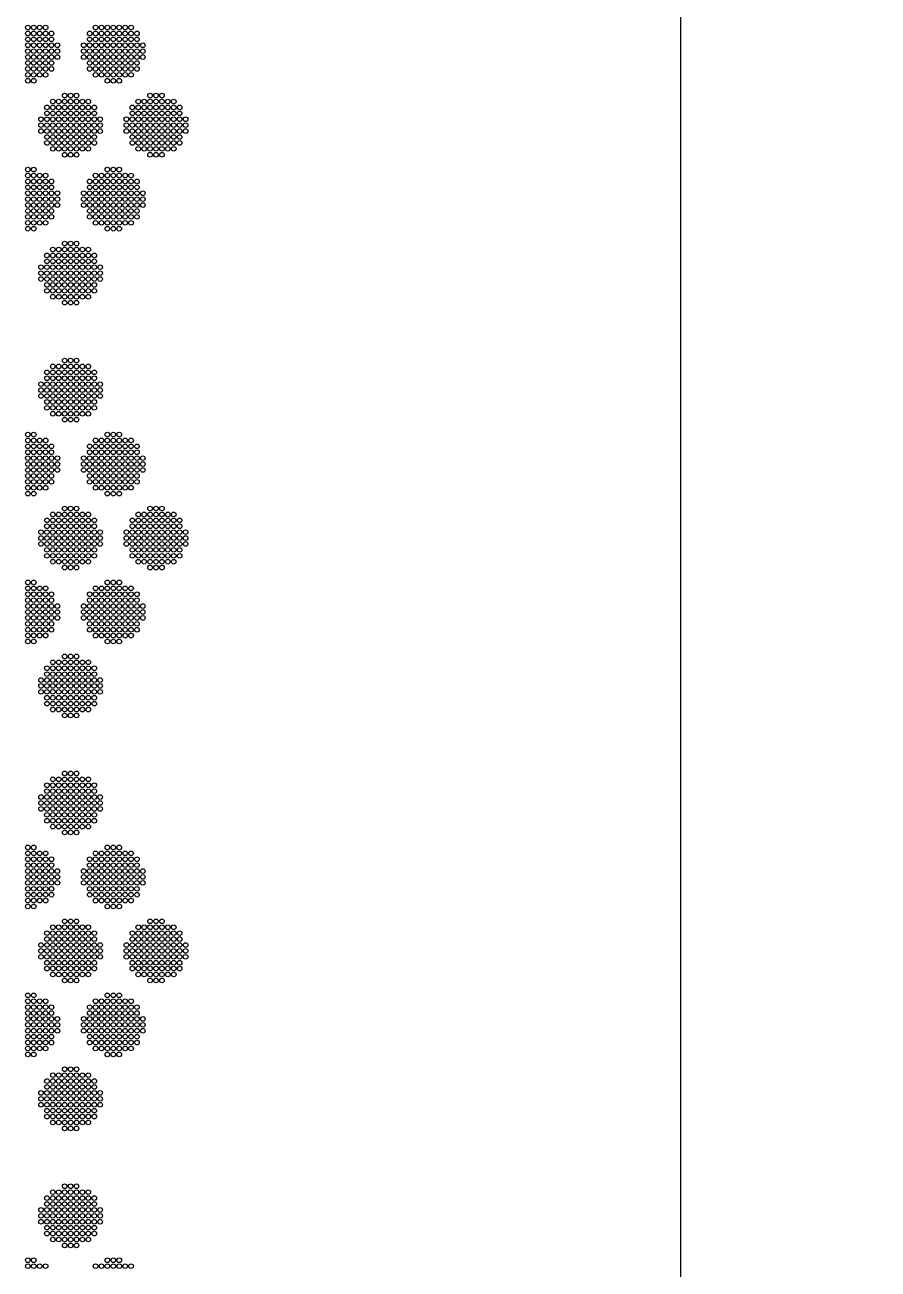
# Model space of a CAD drawing. Extents: x -49 to 54, y -38 to 38.
# Drawn here: x 41.42 to 54.4, y -18.98 to -0.04 of the extents above; entities that cross this region are included whole.
import ezdxf

# ---------------------------------------------------------------- set-up
doc = ezdxf.new("R2010")
doc.units = 0
doc.layers.add('LOWER_ELECTRODE', color=1, linetype='CONTINUOUS')
doc.layers.add('OUTLINE', color=7, linetype='CONTINUOUS')

msp = doc.modelspace()

# ---------------------------------------------------------------- linework, layer by layer
at = {"layer": 'LOWER_ELECTRODE'}
for centre in [(41.464, -0.085), (41.464, -0.175), (41.554, -0.085), (41.554, -0.175), (41.644, -0.085), (41.644, -0.175), (41.734, -0.085), (41.734, -0.175), (41.824, -0.175), (42.404, -0.175), (42.494, -0.085), (42.494, -0.175), (42.584, -0.085), (42.584, -0.175), (42.674, -0.085), (42.674, -0.175), (42.764, -0.085), (42.764, -0.175), (42.854, -0.085), (42.854, -0.175), (42.944, -0.085), (42.944, -0.175), (43.034, -0.085), (43.034, -0.175), (43.124, -0.175), (41.464, -0.265), (41.464, -0.355), (41.554, -0.265), (41.554, -0.355), (41.644, -0.265), (41.644, -0.355), (41.734, -0.265), (41.734, -0.355), (41.824, -0.265), (41.824, -0.355), (41.914, -0.355), (42.314, -0.355), (42.404, -0.265), (42.404, -0.355), (42.494, -0.265), (42.494, -0.355), (42.584, -0.265), (42.584, -0.355), (42.674, -0.265), (42.674, -0.355), (42.764, -0.265), (42.764, -0.355), (42.854, -0.265), (42.854, -0.355), (42.944, -0.265), (42.944, -0.355), (43.034, -0.265), (43.034, -0.355), (43.124, -0.265), (43.124, -0.355), (43.214, -0.355), (41.464, -0.445), (41.464, -0.535), (41.554, -0.445), (41.554, -0.535), (41.644, -0.445), (41.644, -0.535), (41.734, -0.445), (41.734, -0.535), (41.824, -0.445), (41.824, -0.535), (41.914, -0.445), (41.914, -0.535), (42.314, -0.445), (42.314, -0.535), (42.404, -0.445), (42.404, -0.535), (42.494, -0.445), (42.494, -0.535), (42.584, -0.445), (42.584, -0.535), (42.674, -0.445), (42.674, -0.535), (42.764, -0.445), (42.764, -0.535), (42.854, -0.445), (42.854, -0.535), (42.944, -0.445), (42.944, -0.535), (43.034, -0.445), (43.034, -0.535), (43.124, -0.445), (43.124, -0.535), (43.214, -0.445), (43.214, -0.535), (41.464, -0.625), (41.464, -0.715), (41.554, -0.625), (41.554, -0.715), (41.644, -0.625), (41.644, -0.715), (41.734, -0.625), (41.734, -0.715), (41.824, -0.625), (41.824, -0.715), (42.404, -0.625), (42.404, -0.715), (42.494, -0.625), (42.494, -0.715), (42.584, -0.625), (42.584, -0.715), (42.674, -0.625), (42.674, -0.715), (42.764, -0.625), (42.764, -0.715), (42.854, -0.625), (42.854, -0.715), (42.944, -0.625), (42.944, -0.715), (43.034, -0.625), (43.034, -0.715), (43.124, -0.625), (43.124, -0.715), (41.464, -0.805), (41.464, -0.895), (41.554, -0.805), (41.554, -0.895), (41.644, -0.805), (41.734, -0.805), (42.494, -0.805), (42.584, -0.805), (42.674, -0.805), (42.674, -0.895), (42.764, -0.805), (42.764, -0.895), (42.854, -0.805), (42.854, -0.895), (42.944, -0.805), (43.034, -0.805), (42.024, -1.121), (42.114, -1.121), (42.204, -1.121), (43.324, -1.121), (43.414, -1.121), (43.504, -1.121), (41.754, -1.301), (41.844, -1.211), (41.844, -1.301), (41.934, -1.211), (41.934, -1.301), (42.024, -1.211), (42.024, -1.301), (42.114, -1.211), (42.114, -1.301), (42.204, -1.211), (42.204, -1.301), (42.294, -1.211), (42.294, -1.301), (42.384, -1.211), (42.384, -1.301), (42.474, -1.301), (43.054, -1.301), (43.144, -1.211), (43.144, -1.301), (43.234, -1.211), (43.234, -1.301), (43.324, -1.211), (43.324, -1.301), (43.414, -1.211), (43.414, -1.301), (43.504, -1.211), (43.504, -1.301), (43.594, -1.211), (43.594, -1.301), (43.684, -1.211), (43.684, -1.301), (43.774, -1.301), (41.664, -1.481), (41.754, -1.391), (41.754, -1.481), (41.844, -1.391), (41.844, -1.481), (41.934, -1.391), (41.934, -1.481), (42.024, -1.391), (42.024, -1.481), (42.114, -1.391), (42.114, -1.481), (42.204, -1.391), (42.204, -1.481), (42.294, -1.391), (42.294, -1.481), (42.384, -1.391), (42.384, -1.481), (42.474, -1.391), (42.474, -1.481), (42.564, -1.481), (42.964, -1.481), (43.054, -1.391), (43.054, -1.481), (43.144, -1.391), (43.144, -1.481), (43.234, -1.391), (43.234, -1.481), (43.324, -1.391), (43.324, -1.481), (43.414, -1.391), (43.414, -1.481), (43.504, -1.391), (43.504, -1.481), (43.594, -1.391), (43.594, -1.481), (43.684, -1.391), (43.684, -1.481), (43.774, -1.391), (43.774, -1.481), (43.864, -1.481), (41.664, -1.571), (41.664, -1.661), (41.754, -1.571), (41.754, -1.661), (41.844, -1.571), (41.844, -1.661), (41.934, -1.571), (41.934, -1.661), (42.024, -1.571), (42.024, -1.661), (42.114, -1.571), (42.114, -1.661), (42.204, -1.571), (42.204, -1.661), (42.294, -1.571), (42.294, -1.661), (42.384, -1.571), (42.384, -1.661), (42.474, -1.571), (42.474, -1.661), (42.564, -1.571), (42.564, -1.661), (42.964, -1.571), (42.964, -1.661), (43.054, -1.571), (43.054, -1.661), (43.144, -1.571), (43.144, -1.661), (43.234, -1.571), (43.234, -1.661), (43.324, -1.571), (43.324, -1.661), (43.414, -1.571), (43.414, -1.661), (43.504, -1.571), (43.504, -1.661), (43.594, -1.571), (43.594, -1.661), (43.684, -1.571), (43.684, -1.661), (43.774, -1.571), (43.774, -1.661), (43.864, -1.571), (43.864, -1.661), (41.754, -1.751), (41.754, -1.841), (41.844, -1.751), (41.844, -1.841), (41.934, -1.751), (41.934, -1.841), (42.024, -1.751), (42.024, -1.841), (42.114, -1.751), (42.114, -1.841), (42.204, -1.751), (42.204, -1.841), (42.294, -1.751), (42.294, -1.841), (42.384, -1.751), (42.384, -1.841), (42.474, -1.751), (42.474, -1.841), (43.054, -1.751), (43.054, -1.841), (43.144, -1.751), (43.144, -1.841), (43.234, -1.751), (43.234, -1.841), (43.324, -1.751), (43.324, -1.841), (43.414, -1.751), (43.414, -1.841), (43.504, -1.751), (43.504, -1.841), (43.594, -1.751), (43.594, -1.841), (43.684, -1.751), (43.684, -1.841), (43.774, -1.751), (43.774, -1.841), (41.844, -1.931), (41.934, -1.931), (42.024, -1.931), (42.024, -2.021), (42.114, -1.931), (42.114, -2.021), (42.204, -1.931), (42.204, -2.021), (42.294, -1.931), (42.384, -1.931), (43.144, -1.931), (43.234, -1.931), (43.324, -1.931), (43.324, -2.021), (43.414, -1.931), (43.414, -2.021), (43.504, -1.931), (43.504, -2.021), (43.594, -1.931), (43.684, -1.931), (41.464, -2.247), (41.554, -2.247), (42.674, -2.247), (42.764, -2.247), (42.854, -2.247), (41.464, -2.337), (41.464, -2.427), (41.554, -2.337), (41.554, -2.427), (41.644, -2.337), (41.644, -2.427), (41.734, -2.337), (41.734, -2.427), (41.824, -2.427), (42.404, -2.427), (42.494, -2.337), (42.494, -2.427), (42.584, -2.337), (42.584, -2.427), (42.674, -2.337), (42.674, -2.427), (42.764, -2.337), (42.764, -2.427), (42.854, -2.337), (42.854, -2.427), (42.944, -2.337), (42.944, -2.427), (43.034, -2.337), (43.034, -2.427), (43.124, -2.427), (41.464, -2.517), (41.464, -2.607), (41.554, -2.517), (41.554, -2.607), (41.644, -2.517), (41.644, -2.607), (41.734, -2.517), (41.734, -2.607), (41.824, -2.517), (41.824, -2.607), (41.914, -2.607), (42.314, -2.607), (42.404, -2.517), (42.404, -2.607), (42.494, -2.517), (42.494, -2.607), (42.584, -2.517), (42.584, -2.607), (42.674, -2.517), (42.674, -2.607), (42.764, -2.517), (42.764, -2.607), (42.854, -2.517), (42.854, -2.607), (42.944, -2.517), (42.944, -2.607), (43.034, -2.517), (43.034, -2.607), (43.124, -2.517), (43.124, -2.607), (43.214, -2.607), (41.464, -2.697), (41.464, -2.787), (41.554, -2.697), (41.554, -2.787), (41.644, -2.697), (41.644, -2.787), (41.734, -2.697), (41.734, -2.787), (41.824, -2.697), (41.824, -2.787), (41.914, -2.697), (41.914, -2.787), (42.314, -2.697), (42.314, -2.787), (42.404, -2.697), (42.404, -2.787), (42.494, -2.697), (42.494, -2.787), (42.584, -2.697), (42.584, -2.787), (42.674, -2.697), (42.674, -2.787), (42.764, -2.697), (42.764, -2.787), (42.854, -2.697), (42.854, -2.787), (42.944, -2.697), (42.944, -2.787), (43.034, -2.697), (43.034, -2.787), (43.124, -2.697), (43.124, -2.787), (43.214, -2.697), (43.214, -2.787), (41.464, -2.877), (41.464, -2.967), (41.464, -3.057), (41.554, -2.877), (41.554, -2.967), (41.554, -3.057), (41.644, -2.877), (41.644, -2.967), (41.644, -3.057), (41.734, -2.877), (41.734, -2.967), (41.734, -3.057), (41.824, -2.877), (41.824, -2.967), (42.404, -2.877), (42.404, -2.967), (42.494, -2.877), (42.494, -2.967), (42.494, -3.057), (42.584, -2.877), (42.584, -2.967), (42.584, -3.057), (42.674, -2.877), (42.674, -2.967), (42.674, -3.057), (42.764, -2.877), (42.764, -2.967), (42.764, -3.057), (42.854, -2.877), (42.854, -2.967), (42.854, -3.057), (42.944, -2.877), (42.944, -2.967), (42.944, -3.057), (43.034, -2.877), (43.034, -2.967), (43.034, -3.057), (43.124, -2.877), (43.124, -2.967), (41.464, -3.147), (41.554, -3.147), (42.674, -3.147), (42.764, -3.147), (42.854, -3.147), (42.024, -3.373), (42.114, -3.373), (42.204, -3.373), (41.754, -3.553), (41.844, -3.463), (41.844, -3.553), (41.934, -3.463), (41.934, -3.553), (42.024, -3.463), (42.024, -3.553), (42.114, -3.463), (42.114, -3.553), (42.204, -3.463), (42.204, -3.553), (42.294, -3.463), (42.294, -3.553), (42.384, -3.463), (42.384, -3.553), (42.474, -3.553), (41.664, -3.733), (41.754, -3.643), (41.754, -3.733), (41.844, -3.643), (41.844, -3.733), (41.934, -3.643), (41.934, -3.733), (42.024, -3.643), (42.024, -3.733), (42.114, -3.643), (42.114, -3.733), (42.204, -3.643), (42.204, -3.733), (42.294, -3.643), (42.294, -3.733), (42.384, -3.643), (42.384, -3.733), (42.474, -3.643), (42.474, -3.733), (42.564, -3.733), (41.664, -3.823), (41.664, -3.913), (41.754, -3.823), (41.754, -3.913), (41.754, -4.003), (41.844, -3.823), (41.844, -3.913), (41.844, -4.003), (41.934, -3.823), (41.934, -3.913), (41.934, -4.003), (42.024, -3.823), (42.024, -3.913), (42.024, -4.003), (42.114, -3.823), (42.114, -3.913), (42.114, -4.003), (42.204, -3.823), (42.204, -3.913), (42.204, -4.003), (42.294, -3.823), (42.294, -3.913), (42.294, -4.003), (42.384, -3.823), (42.384, -3.913), (42.384, -4.003), (42.474, -3.823), (42.474, -3.913), (42.474, -4.003), (42.564, -3.823), (42.564, -3.913), (41.754, -4.093), (41.844, -4.093), (41.844, -4.183), (41.934, -4.093), (41.934, -4.183), (42.024, -4.093), (42.024, -4.183), (42.114, -4.093), (42.114, -4.183), (42.204, -4.093), (42.204, -4.183), (42.294, -4.093), (42.294, -4.183), (42.384, -4.093), (42.384, -4.183), (42.474, -4.093), (42.024, -4.273), (42.114, -4.273), (42.204, -4.273), (41.754, -5.333), (41.844, -5.243), (41.844, -5.333), (41.934, -5.243), (41.934, -5.333), (42.024, -5.153), (42.024, -5.243), (42.024, -5.333), (42.114, -5.153), (42.114, -5.243), (42.114, -5.333), (42.204, -5.153), (42.204, -5.243), (42.204, -5.333), (42.294, -5.243), (42.294, -5.333), (42.384, -5.243), (42.384, -5.333), (42.474, -5.333), (41.664, -5.513), (41.754, -5.423), (41.754, -5.513), (41.844, -5.423), (41.844, -5.513), (41.934, -5.423), (41.934, -5.513), (42.024, -5.423), (42.024, -5.513), (42.114, -5.423), (42.114, -5.513), (42.204, -5.423), (42.204, -5.513), (42.294, -5.423), (42.294, -5.513), (42.384, -5.423), (42.384, -5.513), (42.474, -5.423), (42.474, -5.513), (42.564, -5.513), (41.664, -5.603), (41.664, -5.693), (41.754, -5.603), (41.754, -5.693), (41.844, -5.603), (41.844, -5.693), (41.934, -5.603), (41.934, -5.693), (42.024, -5.603), (42.024, -5.693), (42.114, -5.603), (42.114, -5.693), (42.204, -5.603), (42.204, -5.693), (42.294, -5.603), (42.294, -5.693), (42.384, -5.603), (42.384, -5.693), (42.474, -5.603), (42.474, -5.693), (42.564, -5.603), (42.564, -5.693), (41.754, -5.783), (41.754, -5.873), (41.844, -5.783), (41.844, -5.873), (41.934, -5.783), (41.934, -5.873), (42.024, -5.783), (42.024, -5.873), (42.114, -5.783), (42.114, -5.873), (42.204, -5.783), (42.204, -5.873), (42.294, -5.783), (42.294, -5.873), (42.384, -5.783), (42.384, -5.873), (42.474, -5.783), (42.474, -5.873), (41.844, -5.963), (41.934, -5.963), (42.024, -5.963), (42.024, -6.053), (42.114, -5.963), (42.114, -6.053), (42.204, -5.963), (42.204, -6.053), (42.294, -5.963), (42.384, -5.963), (41.464, -6.279), (41.554, -6.279), (42.674, -6.279), (42.764, -6.279), (42.854, -6.279), (41.464, -6.369), (41.464, -6.459), (41.554, -6.369), (41.554, -6.459), (41.644, -6.369), (41.644, -6.459), (41.734, -6.369), (41.734, -6.459), (41.824, -6.459), (42.404, -6.459), (42.494, -6.369), (42.494, -6.459), (42.584, -6.369), (42.584, -6.459), (42.674, -6.369), (42.674, -6.459), (42.764, -6.369), (42.764, -6.459), (42.854, -6.369), (42.854, -6.459), (42.944, -6.369), (42.944, -6.459), (43.034, -6.369), (43.034, -6.459), (43.124, -6.459), (41.464, -6.549), (41.464, -6.639), (41.554, -6.549), (41.554, -6.639), (41.644, -6.549), (41.644, -6.639), (41.734, -6.549), (41.734, -6.639), (41.824, -6.549), (41.824, -6.639), (41.914, -6.639), (42.314, -6.639), (42.404, -6.549), (42.404, -6.639), (42.494, -6.549), (42.494, -6.639), (42.584, -6.549), (42.584, -6.639), (42.674, -6.549), (42.674, -6.639), (42.764, -6.549), (42.764, -6.639), (42.854, -6.549), (42.854, -6.639), (42.944, -6.549), (42.944, -6.639), (43.034, -6.549), (43.034, -6.639), (43.124, -6.549), (43.124, -6.639), (43.214, -6.639), (41.464, -6.729), (41.464, -6.819), (41.554, -6.729), (41.554, -6.819), (41.644, -6.729), (41.644, -6.819), (41.734, -6.729), (41.734, -6.819), (41.824, -6.729), (41.824, -6.819), (41.914, -6.729), (41.914, -6.819), (42.314, -6.729), (42.314, -6.819), (42.404, -6.729), (42.404, -6.819), (42.494, -6.729), (42.494, -6.819), (42.584, -6.729), (42.584, -6.819), (42.674, -6.729), (42.674, -6.819), (42.764, -6.729), (42.764, -6.819), (42.854, -6.729), (42.854, -6.819), (42.944, -6.729), (42.944, -6.819), (43.034, -6.729), (43.034, -6.819), (43.124, -6.729), (43.124, -6.819), (43.214, -6.729), (43.214, -6.819), (41.464, -6.909), (41.464, -6.999), (41.554, -6.909), (41.554, -6.999), (41.644, -6.909), (41.644, -6.999), (41.734, -6.909), (41.734, -6.999), (41.824, -6.909), (41.824, -6.999), (42.404, -6.909), (42.404, -6.999), (42.494, -6.909), (42.494, -6.999), (42.584, -6.909), (42.584, -6.999), (42.674, -6.909), (42.674, -6.999), (42.764, -6.909), (42.764, -6.999), (42.854, -6.909), (42.854, -6.999), (42.944, -6.909), (42.944, -6.999), (43.034, -6.909), (43.034, -6.999), (43.124, -6.909), (43.124, -6.999), (41.464, -7.089), (41.464, -7.179), (41.554, -7.089), (41.554, -7.179), (41.644, -7.089), (41.734, -7.089), (42.494, -7.089), (42.584, -7.089), (42.674, -7.089), (42.674, -7.179), (42.764, -7.089), (42.764, -7.179), (42.854, -7.089), (42.854, -7.179), (42.944, -7.089), (43.034, -7.089), (42.024, -7.405), (42.114, -7.405), (42.204, -7.405), (43.324, -7.405), (43.414, -7.405), (43.504, -7.405), (41.754, -7.585), (41.844, -7.495), (41.844, -7.585), (41.934, -7.495), (41.934, -7.585), (42.024, -7.495), (42.024, -7.585), (42.114, -7.495), (42.114, -7.585), (42.204, -7.495), (42.204, -7.585), (42.294, -7.495), (42.294, -7.585), (42.384, -7.495), (42.384, -7.585), (42.474, -7.585), (43.054, -7.585), (43.144, -7.495), (43.144, -7.585), (43.234, -7.495), (43.234, -7.585), (43.324, -7.495), (43.324, -7.585), (43.414, -7.495), (43.414, -7.585), (43.504, -7.495), (43.504, -7.585), (43.594, -7.495), (43.594, -7.585), (43.684, -7.495), (43.684, -7.585), (43.774, -7.585), (41.664, -7.765), (41.754, -7.675), (41.754, -7.765), (41.844, -7.675), (41.844, -7.765), (41.934, -7.675), (41.934, -7.765), (42.024, -7.675), (42.024, -7.765), (42.114, -7.675), (42.114, -7.765), (42.204, -7.675), (42.204, -7.765), (42.294, -7.675), (42.294, -7.765), (42.384, -7.675), (42.384, -7.765), (42.474, -7.675), (42.474, -7.765), (42.564, -7.765), (42.964, -7.765), (43.054, -7.675), (43.054, -7.765), (43.144, -7.675), (43.144, -7.765), (43.234, -7.675), (43.234, -7.765), (43.324, -7.675), (43.324, -7.765), (43.414, -7.675), (43.414, -7.765), (43.504, -7.675), (43.504, -7.765), (43.594, -7.675), (43.594, -7.765), (43.684, -7.675), (43.684, -7.765), (43.774, -7.675), (43.774, -7.765), (43.864, -7.765), (41.664, -7.855), (41.664, -7.945), (41.754, -7.855), (41.754, -7.945), (41.844, -7.855), (41.844, -7.945), (41.934, -7.855), (41.934, -7.945), (42.024, -7.855), (42.024, -7.945), (42.114, -7.855), (42.114, -7.945), (42.204, -7.855), (42.204, -7.945), (42.294, -7.855), (42.294, -7.945), (42.384, -7.855), (42.384, -7.945), (42.474, -7.855), (42.474, -7.945), (42.564, -7.855), (42.564, -7.945), (42.964, -7.855), (42.964, -7.945), (43.054, -7.855), (43.054, -7.945), (43.144, -7.855), (43.144, -7.945), (43.234, -7.855), (43.234, -7.945), (43.324, -7.855), (43.324, -7.945), (43.414, -7.855), (43.414, -7.945), (43.504, -7.855), (43.504, -7.945), (43.594, -7.855), (43.594, -7.945), (43.684, -7.855), (43.684, -7.945), (43.774, -7.855), (43.774, -7.945), (43.864, -7.855), (43.864, -7.945), (41.754, -8.035), (41.754, -8.125), (41.844, -8.035), (41.844, -8.125), (41.934, -8.035), (41.934, -8.125), (42.024, -8.035), (42.024, -8.125), (42.114, -8.035), (42.114, -8.125), (42.204, -8.035), (42.204, -8.125), (42.294, -8.035), (42.294, -8.125), (42.384, -8.035), (42.384, -8.125), (42.474, -8.035), (42.474, -8.125), (43.054, -8.035), (43.054, -8.125), (43.144, -8.035), (43.144, -8.125), (43.234, -8.035), (43.234, -8.125), (43.324, -8.035), (43.324, -8.125), (43.414, -8.035), (43.414, -8.125), (43.504, -8.035), (43.504, -8.125), (43.594, -8.035), (43.594, -8.125), (43.684, -8.035), (43.684, -8.125), (43.774, -8.035), (43.774, -8.125), (41.844, -8.215), (41.934, -8.215), (42.024, -8.215), (42.024, -8.305), (42.114, -8.215), (42.114, -8.305), (42.204, -8.215), (42.204, -8.305), (42.294, -8.215), (42.384, -8.215), (43.144, -8.215), (43.234, -8.215), (43.324, -8.215), (43.324, -8.305), (43.414, -8.215), (43.414, -8.305), (43.504, -8.215), (43.504, -8.305), (43.594, -8.215), (43.684, -8.215), (41.464, -8.53), (41.554, -8.53), (42.674, -8.53), (42.764, -8.53), (42.854, -8.53), (41.464, -8.62), (41.464, -8.71), (41.554, -8.62), (41.554, -8.71), (41.644, -8.62), (41.644, -8.71), (41.734, -8.62), (41.734, -8.71), (41.824, -8.71), (42.404, -8.71), (42.494, -8.62), (42.494, -8.71), (42.584, -8.62), (42.584, -8.71), (42.674, -8.62), (42.674, -8.71), (42.764, -8.62), (42.764, -8.71), (42.854, -8.62), (42.854, -8.71), (42.944, -8.62), (42.944, -8.71), (43.034, -8.62), (43.034, -8.71), (43.124, -8.71), (41.464, -8.8), (41.464, -8.89), (41.554, -8.8), (41.554, -8.89), (41.644, -8.8), (41.644, -8.89), (41.734, -8.8), (41.734, -8.89), (41.824, -8.8), (41.824, -8.89), (41.914, -8.89), (42.314, -8.89), (42.404, -8.8), (42.404, -8.89), (42.494, -8.8), (42.494, -8.89), (42.584, -8.8), (42.584, -8.89), (42.674, -8.8), (42.674, -8.89), (42.764, -8.8), (42.764, -8.89), (42.854, -8.8), (42.854, -8.89), (42.944, -8.8), (42.944, -8.89), (43.034, -8.8), (43.034, -8.89), (43.124, -8.8), (43.124, -8.89), (43.214, -8.89), (41.464, -8.98), (41.464, -9.07), (41.554, -8.98), (41.554, -9.07), (41.644, -8.98), (41.644, -9.07), (41.734, -8.98), (41.734, -9.07), (41.824, -8.98), (41.824, -9.07), (41.914, -8.98), (41.914, -9.07), (42.314, -8.98), (42.314, -9.07), (42.404, -8.98), (42.404, -9.07), (42.494, -8.98), (42.494, -9.07), (42.584, -8.98), (42.584, -9.07), (42.674, -8.98), (42.674, -9.07), (42.764, -8.98), (42.764, -9.07), (42.854, -8.98), (42.854, -9.07), (42.944, -8.98), (42.944, -9.07), (43.034, -8.98), (43.034, -9.07), (43.124, -8.98), (43.124, -9.07), (43.214, -8.98), (43.214, -9.07), (41.464, -9.16), (41.464, -9.25), (41.554, -9.16), (41.554, -9.25), (41.644, -9.16), (41.644, -9.25), (41.734, -9.16), (41.734, -9.25), (41.824, -9.16), (41.824, -9.25), (42.404, -9.16), (42.404, -9.25), (42.494, -9.16), (42.494, -9.25), (42.584, -9.16), (42.584, -9.25), (42.674, -9.16), (42.674, -9.25), (42.764, -9.16), (42.764, -9.25), (42.854, -9.16), (42.854, -9.25), (42.944, -9.16), (42.944, -9.25), (43.034, -9.16), (43.034, -9.25), (43.124, -9.16), (43.124, -9.25), (41.464, -9.34), (41.464, -9.43), (41.554, -9.34), (41.554, -9.43), (41.644, -9.34), (41.734, -9.34), (42.494, -9.34), (42.584, -9.34), (42.674, -9.34), (42.674, -9.43), (42.764, -9.34), (42.764, -9.43), (42.854, -9.34), (42.854, -9.43), (42.944, -9.34), (43.034, -9.34), (42.024, -9.656), (42.114, -9.656), (42.204, -9.656), (41.754, -9.836), (41.844, -9.746), (41.844, -9.836), (41.934, -9.746), (41.934, -9.836), (42.024, -9.746), (42.024, -9.836), (42.114, -9.746), (42.114, -9.836), (42.204, -9.746), (42.204, -9.836), (42.294, -9.746), (42.294, -9.836), (42.384, -9.746), (42.384, -9.836), (42.474, -9.836), (41.664, -10.016), (41.754, -9.926), (41.754, -10.016), (41.844, -9.926), (41.844, -10.016), (41.934, -9.926), (41.934, -10.016), (42.024, -9.926), (42.024, -10.016), (42.114, -9.926), (42.114, -10.016), (42.204, -9.926), (42.204, -10.016), (42.294, -9.926), (42.294, -10.016), (42.384, -9.926), (42.384, -10.016), (42.474, -9.926), (42.474, -10.016), (42.564, -10.016), (41.664, -10.106), (41.664, -10.196), (41.754, -10.106), (41.754, -10.196), (41.844, -10.106), (41.844, -10.196), (41.934, -10.106), (41.934, -10.196), (42.024, -10.106), (42.024, -10.196), (42.114, -10.106), (42.114, -10.196), (42.204, -10.106), (42.204, -10.196), (42.294, -10.106), (42.294, -10.196), (42.384, -10.106), (42.384, -10.196), (42.474, -10.106), (42.474, -10.196), (42.564, -10.106), (42.564, -10.196), (41.754, -10.286), (41.754, -10.376), (41.844, -10.286), (41.844, -10.376), (41.934, -10.286), (41.934, -10.376), (42.024, -10.286), (42.024, -10.376), (42.114, -10.286), (42.114, -10.376), (42.204, -10.286), (42.204, -10.376), (42.294, -10.286), (42.294, -10.376), (42.384, -10.286), (42.384, -10.376), (42.474, -10.286), (42.474, -10.376), (41.844, -10.466), (41.934, -10.466), (42.024, -10.466), (42.024, -10.556), (42.114, -10.466), (42.114, -10.556), (42.204, -10.466), (42.204, -10.556), (42.294, -10.466), (42.384, -10.466), (41.844, -11.527), (41.934, -11.527), (42.024, -11.437), (42.024, -11.527), (42.114, -11.437), (42.114, -11.527), (42.204, -11.437), (42.204, -11.527), (42.294, -11.527), (42.384, -11.527), (41.754, -11.617), (41.754, -11.707), (41.844, -11.617), (41.844, -11.707), (41.934, -11.617), (41.934, -11.707), (42.024, -11.617), (42.024, -11.707), (42.114, -11.617), (42.114, -11.707), (42.204, -11.617), (42.204, -11.707), (42.294, -11.617), (42.294, -11.707), (42.384, -11.617), (42.384, -11.707), (42.474, -11.617), (42.474, -11.707), (41.664, -11.797), (41.664, -11.887), (41.754, -11.797), (41.754, -11.887), (41.844, -11.797), (41.844, -11.887), (41.934, -11.797), (41.934, -11.887), (42.024, -11.797), (42.024, -11.887), (42.114, -11.797), (42.114, -11.887), (42.204, -11.797), (42.204, -11.887), (42.294, -11.797), (42.294, -11.887), (42.384, -11.797), (42.384, -11.887), (42.474, -11.797), (42.474, -11.887), (42.564, -11.797), (42.564, -11.887), (41.664, -11.977), (41.754, -11.977), (41.754, -12.067), (41.844, -11.977), (41.844, -12.067), (41.934, -11.977), (41.934, -12.067), (42.024, -11.977), (42.024, -12.067), (42.114, -11.977), (42.114, -12.067), (42.204, -11.977), (42.204, -12.067), (42.294, -11.977), (42.294, -12.067), (42.384, -11.977), (42.384, -12.067), (42.474, -11.977), (42.474, -12.067), (42.564, -11.977), (41.754, -12.157), (41.844, -12.157), (41.844, -12.247), (41.934, -12.157), (41.934, -12.247), (42.024, -12.157), (42.024, -12.247), (42.024, -12.337), (42.114, -12.157), (42.114, -12.247), (42.114, -12.337), (42.204, -12.157), (42.204, -12.247), (42.204, -12.337), (42.294, -12.157), (42.294, -12.247), (42.384, -12.157), (42.384, -12.247), (42.474, -12.157), (41.464, -12.563), (41.464, -12.653), (41.554, -12.563), (41.554, -12.653), (41.644, -12.653), (41.734, -12.653), (42.494, -12.653), (42.584, -12.653), (42.674, -12.563), (42.674, -12.653), (42.764, -12.563), (42.764, -12.653), (42.854, -12.563), (42.854, -12.653), (42.944, -12.653), (43.034, -12.653), (41.464, -12.743), (41.464, -12.833), (41.554, -12.743), (41.554, -12.833), (41.644, -12.743), (41.644, -12.833), (41.734, -12.743), (41.734, -12.833), (41.824, -12.743), (41.824, -12.833), (42.404, -12.743), (42.404, -12.833), (42.494, -12.743), (42.494, -12.833), (42.584, -12.743), (42.584, -12.833), (42.674, -12.743), (42.674, -12.833), (42.764, -12.743), (42.764, -12.833), (42.854, -12.743), (42.854, -12.833), (42.944, -12.743), (42.944, -12.833), (43.034, -12.743), (43.034, -12.833), (43.124, -12.743), (43.124, -12.833), (41.464, -12.923), (41.464, -13.013), (41.554, -12.923), (41.554, -13.013), (41.644, -12.923), (41.644, -13.013), (41.734, -12.923), (41.734, -13.013), (41.824, -12.923), (41.824, -13.013), (41.914, -12.923), (41.914, -13.013), (42.314, -12.923), (42.314, -13.013), (42.404, -12.923), (42.404, -13.013), (42.494, -12.923), (42.494, -13.013), (42.584, -12.923), (42.584, -13.013), (42.674, -12.923), (42.674, -13.013), (42.764, -12.923), (42.764, -13.013), (42.854, -12.923), (42.854, -13.013), (42.944, -12.923), (42.944, -13.013), (43.034, -12.923), (43.034, -13.013), (43.124, -12.923), (43.124, -13.013), (43.214, -12.923), (43.214, -13.013), (41.464, -13.103), (41.464, -13.193), (41.464, -13.283), (41.554, -13.103), (41.554, -13.193), (41.554, -13.283), (41.644, -13.103), (41.644, -13.193), (41.644, -13.283), (41.734, -13.103), (41.734, -13.193), (41.734, -13.283), (41.824, -13.103), (41.824, -13.193), (41.824, -13.283), (41.914, -13.103), (42.314, -13.103), (42.404, -13.103), (42.404, -13.193), (42.404, -13.283), (42.494, -13.103), (42.494, -13.193), (42.494, -13.283), (42.584, -13.103), (42.584, -13.193), (42.584, -13.283), (42.674, -13.103), (42.674, -13.193), (42.674, -13.283), (42.764, -13.103), (42.764, -13.193), (42.764, -13.283), (42.854, -13.103), (42.854, -13.193), (42.854, -13.283), (42.944, -13.103), (42.944, -13.193), (42.944, -13.283), (43.034, -13.103), (43.034, -13.193), (43.034, -13.283), (43.124, -13.103), (43.124, -13.193), (43.124, -13.283), (43.214, -13.103), (41.464, -13.373), (41.464, -13.463), (41.554, -13.373), (41.554, -13.463), (41.644, -13.373), (41.734, -13.373), (42.494, -13.373), (42.584, -13.373), (42.674, -13.373), (42.674, -13.463), (42.764, -13.373), (42.764, -13.463), (42.854, -13.373), (42.854, -13.463), (42.944, -13.373), (43.034, -13.373), (41.844, -13.778), (41.934, -13.778), (42.024, -13.688), (42.024, -13.778), (42.114, -13.688), (42.114, -13.778), (42.204, -13.688), (42.204, -13.778), (42.294, -13.778), (42.384, -13.778), (43.144, -13.778), (43.234, -13.778), (43.324, -13.688), (43.324, -13.778), (43.414, -13.688), (43.414, -13.778), (43.504, -13.688), (43.504, -13.778), (43.594, -13.778), (43.684, -13.778), (41.754, -13.868), (41.754, -13.958), (41.844, -13.868), (41.844, -13.958), (41.934, -13.868), (41.934, -13.958), (42.024, -13.868), (42.024, -13.958), (42.114, -13.868), (42.114, -13.958), (42.204, -13.868), (42.204, -13.958), (42.294, -13.868), (42.294, -13.958), (42.384, -13.868), (42.384, -13.958), (42.474, -13.868), (42.474, -13.958), (43.054, -13.868), (43.054, -13.958), (43.144, -13.868), (43.144, -13.958), (43.234, -13.868), (43.234, -13.958), (43.324, -13.868), (43.324, -13.958), (43.414, -13.868), (43.414, -13.958), (43.504, -13.868), (43.504, -13.958), (43.594, -13.868), (43.594, -13.958), (43.684, -13.868), (43.684, -13.958), (43.774, -13.868), (43.774, -13.958), (41.664, -14.048), (41.664, -14.138), (41.664, -14.228), (41.754, -14.048), (41.754, -14.138), (41.754, -14.228), (41.844, -14.048), (41.844, -14.138), (41.844, -14.228), (41.934, -14.048), (41.934, -14.138), (41.934, -14.228), (42.024, -14.048), (42.024, -14.138), (42.024, -14.228), (42.114, -14.048), (42.114, -14.138), (42.114, -14.228), (42.204, -14.048), (42.204, -14.138), (42.204, -14.228), (42.294, -14.048), (42.294, -14.138), (42.294, -14.228), (42.384, -14.048), (42.384, -14.138), (42.384, -14.228), (42.474, -14.048), (42.474, -14.138), (42.474, -14.228), (42.564, -14.048), (42.564, -14.138), (42.564, -14.228), (42.964, -14.048), (42.964, -14.138), (42.964, -14.228), (43.054, -14.048), (43.054, -14.138), (43.054, -14.228), (43.144, -14.048), (43.144, -14.138), (43.144, -14.228), (43.234, -14.048), (43.234, -14.138), (43.234, -14.228), (43.324, -14.048), (43.324, -14.138), (43.324, -14.228), (43.414, -14.048), (43.414, -14.138), (43.414, -14.228), (43.504, -14.048), (43.504, -14.138), (43.504, -14.228), (43.594, -14.048), (43.594, -14.138), (43.594, -14.228), (43.684, -14.048), (43.684, -14.138), (43.684, -14.228), (43.774, -14.048), (43.774, -14.138), (43.774, -14.228), (43.864, -14.048), (43.864, -14.138), (43.864, -14.228), (41.754, -14.318), (41.754, -14.408), (41.844, -14.318), (41.844, -14.408), (41.934, -14.318), (41.934, -14.408), (42.024, -14.318), (42.024, -14.408), (42.114, -14.318), (42.114, -14.408), (42.204, -14.318), (42.204, -14.408), (42.294, -14.318), (42.294, -14.408), (42.384, -14.318), (42.384, -14.408), (42.474, -14.318), (42.474, -14.408), (43.054, -14.318), (43.054, -14.408), (43.144, -14.318), (43.144, -14.408), (43.234, -14.318), (43.234, -14.408), (43.324, -14.318), (43.324, -14.408), (43.414, -14.318), (43.414, -14.408), (43.504, -14.318), (43.504, -14.408), (43.594, -14.318), (43.594, -14.408), (43.684, -14.318), (43.684, -14.408), (43.774, -14.318), (43.774, -14.408), (41.844, -14.498), (41.934, -14.498), (42.024, -14.498), (42.024, -14.588), (42.114, -14.498), (42.114, -14.588), (42.204, -14.498), (42.204, -14.588), (42.294, -14.498), (42.384, -14.498), (43.144, -14.498), (43.234, -14.498), (43.324, -14.498), (43.324, -14.588), (43.414, -14.498), (43.414, -14.588), (43.504, -14.498), (43.504, -14.588), (43.594, -14.498), (43.684, -14.498), (41.464, -14.814), (41.464, -14.904), (41.464, -14.994), (41.554, -14.814), (41.554, -14.904), (41.554, -14.994), (41.644, -14.904), (41.644, -14.994), (41.734, -14.904), (41.734, -14.994), (41.824, -14.994), (42.404, -14.994), (42.494, -14.904), (42.494, -14.994), (42.584, -14.904), (42.584, -14.994), (42.674, -14.814), (42.674, -14.904), (42.674, -14.994), (42.764, -14.814), (42.764, -14.904), (42.764, -14.994), (42.854, -14.814), (42.854, -14.904), (42.854, -14.994), (42.944, -14.904), (42.944, -14.994), (43.034, -14.904), (43.034, -14.994), (43.124, -14.994), (41.464, -15.084), (41.464, -15.174), (41.554, -15.084), (41.554, -15.174), (41.644, -15.084), (41.644, -15.174), (41.734, -15.084), (41.734, -15.174), (41.824, -15.084), (41.824, -15.174), (41.914, -15.174), (42.314, -15.174), (42.404, -15.084), (42.404, -15.174), (42.494, -15.084), (42.494, -15.174), (42.584, -15.084), (42.584, -15.174), (42.674, -15.084), (42.674, -15.174), (42.764, -15.084), (42.764, -15.174), (42.854, -15.084), (42.854, -15.174), (42.944, -15.084), (42.944, -15.174), (43.034, -15.084), (43.034, -15.174), (43.124, -15.084), (43.124, -15.174), (43.214, -15.174), (41.464, -15.264), (41.464, -15.354), (41.554, -15.264), (41.554, -15.354), (41.644, -15.264), (41.644, -15.354), (41.734, -15.264), (41.734, -15.354), (41.824, -15.264), (41.824, -15.354), (41.914, -15.264), (41.914, -15.354), (42.314, -15.264), (42.314, -15.354), (42.404, -15.264), (42.404, -15.354), (42.494, -15.264), (42.494, -15.354), (42.584, -15.264), (42.584, -15.354), (42.674, -15.264), (42.674, -15.354), (42.764, -15.264), (42.764, -15.354), (42.854, -15.264), (42.854, -15.354), (42.944, -15.264), (42.944, -15.354), (43.034, -15.264), (43.034, -15.354), (43.124, -15.264), (43.124, -15.354), (43.214, -15.264), (43.214, -15.354), (41.464, -15.444), (41.464, -15.534), (41.554, -15.444), (41.554, -15.534), (41.644, -15.444), (41.644, -15.534), (41.734, -15.444), (41.734, -15.534), (41.824, -15.444), (41.824, -15.534), (42.404, -15.444), (42.404, -15.534), (42.494, -15.444), (42.494, -15.534), (42.584, -15.444), (42.584, -15.534), (42.674, -15.444), (42.674, -15.534), (42.764, -15.444), (42.764, -15.534), (42.854, -15.444), (42.854, -15.534), (42.944, -15.444), (42.944, -15.534), (43.034, -15.444), (43.034, -15.534), (43.124, -15.444), (43.124, -15.534), (41.464, -15.624), (41.464, -15.714), (41.554, -15.624), (41.554, -15.714), (41.644, -15.624), (41.734, -15.624), (42.494, -15.624), (42.584, -15.624), (42.674, -15.624), (42.674, -15.714), (42.764, -15.624), (42.764, -15.714), (42.854, -15.624), (42.854, -15.714), (42.944, -15.624), (43.034, -15.624), (42.024, -15.94), (42.114, -15.94), (42.204, -15.94), (41.754, -16.12), (41.844, -16.03), (41.844, -16.12), (41.934, -16.03), (41.934, -16.12), (42.024, -16.03), (42.024, -16.12), (42.114, -16.03), (42.114, -16.12), (42.204, -16.03), (42.204, -16.12), (42.294, -16.03), (42.294, -16.12), (42.384, -16.03), (42.384, -16.12), (42.474, -16.12), (41.664, -16.3), (41.754, -16.21), (41.754, -16.3), (41.844, -16.21), (41.844, -16.3), (41.934, -16.21), (41.934, -16.3), (42.024, -16.21), (42.024, -16.3), (42.114, -16.21), (42.114, -16.3), (42.204, -16.21), (42.204, -16.3), (42.294, -16.21), (42.294, -16.3), (42.384, -16.21), (42.384, -16.3), (42.474, -16.21), (42.474, -16.3), (42.564, -16.3), (41.664, -16.39), (41.664, -16.48), (41.754, -16.39), (41.754, -16.48), (41.844, -16.39), (41.844, -16.48), (41.934, -16.39), (41.934, -16.48), (42.024, -16.39), (42.024, -16.48), (42.114, -16.39), (42.114, -16.48), (42.204, -16.39), (42.204, -16.48), (42.294, -16.39), (42.294, -16.48), (42.384, -16.39), (42.384, -16.48), (42.474, -16.39), (42.474, -16.48), (42.564, -16.39), (42.564, -16.48), (41.754, -16.57), (41.754, -16.66), (41.844, -16.57), (41.844, -16.66), (41.934, -16.57), (41.934, -16.66), (42.024, -16.57), (42.024, -16.66), (42.114, -16.57), (42.114, -16.66), (42.204, -16.57), (42.204, -16.66), (42.294, -16.57), (42.294, -16.66), (42.384, -16.57), (42.384, -16.66), (42.474, -16.57), (42.474, -16.66), (41.844, -16.75), (41.934, -16.75), (42.024, -16.75), (42.024, -16.84), (42.114, -16.75), (42.114, -16.84), (42.204, -16.75), (42.204, -16.84), (42.294, -16.75), (42.384, -16.75), (41.844, -17.81), (41.934, -17.81), (42.024, -17.72), (42.024, -17.81), (42.114, -17.72), (42.114, -17.81), (42.204, -17.72), (42.204, -17.81), (42.294, -17.81), (42.384, -17.81), (41.754, -17.9), (41.754, -17.99), (41.844, -17.9), (41.844, -17.99), (41.934, -17.9), (41.934, -17.99), (42.024, -17.9), (42.024, -17.99), (42.114, -17.9), (42.114, -17.99), (42.204, -17.9), (42.204, -17.99), (42.294, -17.9), (42.294, -17.99), (42.384, -17.9), (42.384, -17.99), (42.474, -17.9), (42.474, -17.99), (41.664, -18.08), (41.664, -18.17), (41.754, -18.08), (41.754, -18.17), (41.844, -18.08), (41.844, -18.17), (41.934, -18.08), (41.934, -18.17), (42.024, -18.08), (42.024, -18.17), (42.114, -18.08), (42.114, -18.17), (42.204, -18.08), (42.204, -18.17), (42.294, -18.08), (42.294, -18.17), (42.384, -18.08), (42.384, -18.17), (42.474, -18.08), (42.474, -18.17), (42.564, -18.08), (42.564, -18.17), (41.664, -18.26), (41.754, -18.26), (41.754, -18.35), (41.844, -18.26), (41.844, -18.35), (41.934, -18.26), (41.934, -18.35), (42.024, -18.26), (42.024, -18.35), (42.114, -18.26), (42.114, -18.35), (42.204, -18.26), (42.204, -18.35), (42.294, -18.26), (42.294, -18.35), (42.384, -18.26), (42.384, -18.35), (42.474, -18.26), (42.474, -18.35), (42.564, -18.26), (41.754, -18.44), (41.844, -18.44), (41.844, -18.53), (41.934, -18.44), (41.934, -18.53), (42.024, -18.44), (42.024, -18.53), (42.114, -18.44), (42.114, -18.53), (42.204, -18.44), (42.204, -18.53), (42.294, -18.44), (42.294, -18.53), (42.384, -18.44), (42.384, -18.53), (42.474, -18.44), (42.024, -18.62), (42.114, -18.62), (42.204, -18.62), (41.464, -18.846), (41.464, -18.936), (41.554, -18.846), (41.554, -18.936), (41.644, -18.936), (41.734, -18.936), (42.494, -18.936), (42.584, -18.936), (42.674, -18.846), (42.674, -18.936), (42.764, -18.846), (42.764, -18.936), (42.854, -18.846), (42.854, -18.936), (42.944, -18.936), (43.034, -18.936)]:
    msp.add_circle(centre, 0.035, dxfattribs=at)
at = {"layer": 'OUTLINE'}
msp.add_lwpolyline([(-49.4, -36.45, -0.414214), (-47.85, -38), (52.85, -38, -0.414214), (54.4, -36.45), (54.4, -28), (51.4, -28), (51.4, 28), (54.4, 28), (54.4, 36.45, -0.414214), (52.85, 38), (-47.85, 38, -0.414214), (-49.4, 36.45)], format="xyb", close=True, dxfattribs=at)

doc.saveas('drawing.dxf')
